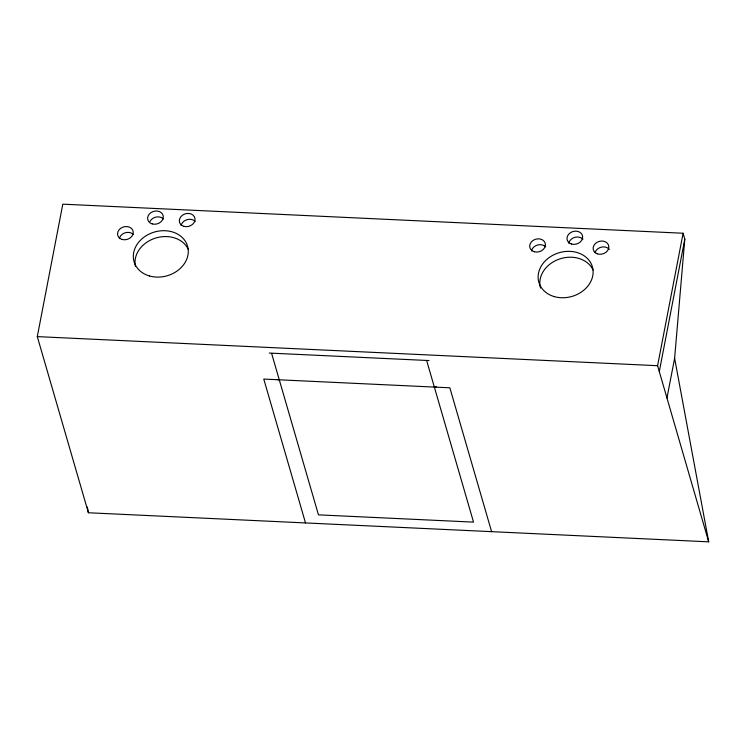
<?xml version="1.0" encoding="UTF-8"?>
<svg xmlns="http://www.w3.org/2000/svg" width="746" height="746" viewBox="0 0 746 746"><rect width="100%" height="100%" fill="white"/><g stroke="black" fill="none" stroke-linecap="round" stroke-linejoin="round"><path stroke-width="1.12" d="M674.617 358.257L684.8 239.121L683.103 233.246L62.804 204.162L37.3 336.614L88.41 512.754L708.7 541.838L674.617 358.257L666.961 397.991M708.7 541.838L657.59 365.699L683.103 233.246M659.296 371.564L684.8 239.121M269.306 353.063L429.015 360.56M434.349 387.081L436.606 386.978M37.3 336.614L657.59 365.699M277.102 379.5L279.284 379.807M491.595 531.656L449.857 387.808L263.776 379.08L305.506 522.927M426.684 360.663L473.533 522.125L318.458 514.852L271.609 353.39M87.347 507.047L88.41 512.754M540.533 288.115A27.863 22.781 -16.2 0 1 559.313 259.076A27.863 22.781 -16.2 0 1 593.051 269.94M135.474 266.499A27.863 22.781 -16.2 0 1 155.084 238.226A27.863 22.781 -16.2 0 1 188.244 249.285M595.038 252.735A7.964 6.509 -16.2 0 1 601.407 247.14A7.964 6.509 -16.2 0 1 609.361 249.434M568.769 243.271A7.964 6.509 -16.2 0 1 574.737 237.377A7.964 6.509 -16.2 0 1 582.906 239.214M531.506 250.954A7.964 6.509 -16.2 0 1 537.465 245.061A7.964 6.509 -16.2 0 1 545.643 246.889M119.341 238.655A7.964 6.509 -16.2 0 1 125.309 232.761A7.964 6.509 -16.2 0 1 133.478 234.589M149.983 221.422A7.964 6.509 -16.2 0 1 163.533 219.054M181.11 225.6A7.964 6.509 -16.2 0 1 187.041 219.678A7.964 6.509 -16.2 0 1 195.228 221.459M554.278 296.61A27.863 22.781 -16.2 0 0 592.986 269.782A27.863 22.781 -16.2 0 0 549.578 257.267A27.863 22.781 -16.2 0 0 554.278 296.61M597.285 253.808A7.964 6.509 -16.2 0 0 608.839 246.721A7.964 6.509 -16.2 0 0 596.828 242.441A7.964 6.509 -16.2 0 0 597.285 253.808M571.585 244.063A7.964 6.509 -16.2 0 0 582.635 236.398A7.964 6.509 -16.2 0 0 570.242 232.827A7.964 6.509 -16.2 0 0 571.585 244.063M534.313 251.747A7.964 6.509 -16.2 0 0 545.373 244.082A7.964 6.509 -16.2 0 0 532.97 240.501A7.964 6.509 -16.2 0 0 534.313 251.747M149.47 275.964A27.863 22.781 -16.2 0 0 188.169 249.127A27.863 22.781 -16.2 0 0 144.771 236.613A27.863 22.781 -16.2 0 0 149.47 275.964M183.973 226.364A7.964 6.509 -16.2 0 0 194.986 218.643A7.964 6.509 -16.2 0 0 182.546 215.137A7.964 6.509 -16.2 0 0 183.973 226.364M152.203 223.912A7.964 6.509 -16.2 0 0 163.262 216.247A7.964 6.509 -16.2 0 0 150.86 212.675A7.964 6.509 -16.2 0 0 152.203 223.912M122.148 239.447A7.964 6.509 -16.2 0 0 133.208 231.782A7.964 6.509 -16.2 0 0 120.815 228.211A7.964 6.509 -16.2 0 0 122.148 239.447"/></g></svg>
